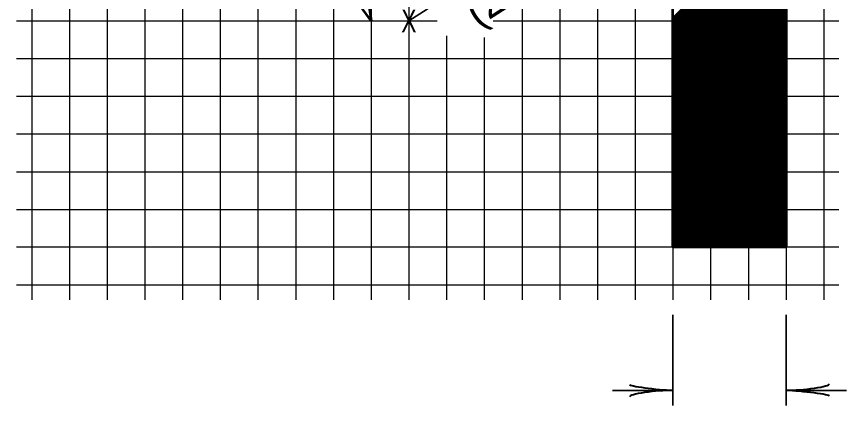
# Model space of a CAD drawing. Extents: x -66 to 614, y -59 to 381.
# Drawn here: x 175.6 to 230.6, y 130.6 to 156.4 of the extents above; entities that cross this region are included whole.
import ezdxf
from ezdxf.enums import TextEntityAlignment as Align

# ---------------------------------------------------------------- set-up
doc = ezdxf.new("R2010")
doc.units = 0
doc.layers.add('1', color=7, linetype='Continuous', lineweight=53)

msp = doc.modelspace()

# ---------------------------------------------------------------- linework, layer by layer
at = {"layer": '1', "lineweight": 25}
for p, q in [((176.579, 207.099), (176.579, 137.599)), ((179.079, 207.099), (179.079, 137.599)), ((181.579, 207.099), (181.579, 137.599)), ((184.079, 207.099), (184.079, 137.599)), ((186.579, 207.099), (186.579, 137.599)), ((189.079, 207.099), (189.079, 137.599)), ((191.579, 207.099), (191.579, 137.599)), ((194.079, 207.099), (194.079, 137.599)), ((196.579, 207.099), (196.579, 137.599)), ((199.079, 207.099), (199.079, 137.599)), ((216.579, 207.099), (216.579, 137.599)), ((219.079, 207.099), (219.079, 137.599)), ((221.579, 207.099), (221.579, 137.599)), ((224.079, 207.099), (224.079, 137.599)), ((226.579, 207.099), (226.579, 137.599)), ((229.079, 207.099), (229.079, 137.599)), ((201.579, 162.516), (201.579, 137.599)), ((214.079, 159.768), (214.079, 137.599)), ((211.579, 158.079), (211.579, 137.599)), ((209.079, 157.478), (209.079, 137.599)), ((175.579, 156.099), (199.079, 156.099)), ((199.079, 156.099), (201.579, 156.099)), ((201.579, 156.099), (203.445, 156.099)), ((207.175, 156.099), (230.079, 156.099)), ((204.079, 155.098), (204.079, 137.599)), ((206.579, 155), (206.579, 137.599)), ((175.579, 153.599), (230.079, 153.599)), ((175.579, 151.099), (230.079, 151.099)), ((175.579, 148.599), (230.079, 148.599)), ((175.579, 146.099), (230.079, 146.099)), ((175.579, 143.599), (230.079, 143.599)), ((230.079, 141.099), (175.579, 141.099)), ((175.579, 138.599), (230.079, 138.599))]:
    msp.add_line(p, q, dxfattribs=at)
at = {"layer": '1', "lineweight": 35}
for p, q in [((216.337, 165.591), (201.579, 156.099)), ((226.579, 163.599), (226.579, 141.099)), ((219.079, 136.599), (219.079, 130.599)), ((226.579, 136.599), (226.579, 130.599)), ((215.079, 131.599), (219.079, 131.599)), ((226.579, 131.599), (230.579, 131.599))]:
    msp.add_line(p, q, dxfattribs=at)
at = {"layer": '1'}
for p, q in [((219.077, 156.268), (226.573, 163.763)), ((219.079, 156.093), (226.579, 163.593)), ((219.079, 155.916), (226.579, 163.416)), ((219.079, 155.739), (226.579, 163.239)), ((219.079, 155.562), (226.579, 163.062)), ((219.079, 155.386), (226.579, 162.886)), ((219.079, 155.209), (226.579, 162.709)), ((219.079, 155.032), (226.579, 162.532)), ((219.079, 154.855), (226.579, 162.355)), ((219.079, 154.678), (226.579, 162.178)), ((219.079, 154.502), (226.579, 162.002)), ((219.079, 154.325), (226.579, 161.825)), ((219.079, 154.148), (226.579, 161.648)), ((219.079, 153.971), (226.579, 161.471)), ((219.079, 153.795), (226.579, 161.295)), ((219.079, 153.618), (226.579, 161.118)), ((219.079, 153.441), (226.579, 160.941)), ((219.079, 153.264), (226.579, 160.764)), ((219.079, 153.087), (226.579, 160.587)), ((219.079, 152.911), (226.579, 160.411)), ((219.079, 152.734), (226.579, 160.234)), ((219.079, 152.557), (226.579, 160.057)), ((219.079, 152.38), (226.579, 159.88)), ((219.079, 152.204), (226.579, 159.704)), ((219.079, 152.027), (226.579, 159.527)), ((219.079, 151.85), (226.579, 159.35)), ((219.079, 151.673), (226.579, 159.173)), ((219.079, 151.496), (226.579, 158.996)), ((219.079, 151.32), (226.579, 158.82)), ((219.079, 151.143), (226.579, 158.643)), ((219.079, 150.966), (226.579, 158.466)), ((219.079, 150.789), (226.579, 158.289)), ((219.079, 150.613), (226.579, 158.113)), ((219.079, 150.436), (226.579, 157.936)), ((219.079, 150.259), (226.579, 157.759)), ((219.079, 150.082), (226.579, 157.582)), ((219.079, 149.905), (226.579, 157.405)), ((219.079, 149.729), (226.579, 157.229)), ((219.079, 149.552), (226.579, 157.052)), ((219.079, 149.375), (226.579, 156.875)), ((198.942, 156.286), (199.038, 156.381)), ((199.017, 156.183), (199.06, 156.227)), ((219.079, 149.198), (226.579, 156.698)), ((219.079, 149.022), (226.579, 156.522)), ((219.079, 148.845), (226.579, 156.345)), ((219.079, 148.668), (226.579, 156.168)), ((219.079, 141.099), (219.079, 156.099)), ((219.079, 148.491), (226.579, 155.991)), ((219.079, 148.314), (226.579, 155.814)), ((219.079, 148.138), (226.579, 155.638)), ((219.079, 147.961), (226.579, 155.461)), ((219.079, 147.784), (226.579, 155.284)), ((219.079, 147.607), (226.579, 155.107)), ((219.079, 147.431), (226.579, 154.931)), ((219.079, 147.254), (226.579, 154.754)), ((219.079, 147.077), (226.579, 154.577)), ((219.079, 146.9), (226.579, 154.4)), ((219.079, 146.724), (226.579, 154.224)), ((219.079, 146.547), (226.579, 154.047)), ((219.079, 146.37), (226.579, 153.87)), ((219.079, 146.193), (226.579, 153.693)), ((219.079, 146.016), (226.579, 153.516)), ((219.079, 145.84), (226.579, 153.34)), ((219.079, 145.663), (226.579, 153.163)), ((219.079, 145.486), (226.579, 152.986)), ((219.079, 145.309), (226.579, 152.809)), ((219.079, 145.132), (226.579, 152.632)), ((219.079, 144.956), (226.579, 152.456)), ((219.079, 144.779), (226.579, 152.279)), ((219.079, 144.602), (226.579, 152.102)), ((219.079, 144.425), (226.579, 151.925)), ((219.079, 144.249), (226.579, 151.749)), ((219.079, 144.072), (226.579, 151.572)), ((219.079, 143.895), (226.579, 151.395)), ((219.079, 143.718), (226.579, 151.218)), ((219.079, 143.541), (226.579, 151.041)), ((219.079, 143.365), (226.579, 150.865)), ((219.079, 143.188), (226.579, 150.688)), ((219.079, 143.011), (226.579, 150.511)), ((219.079, 142.834), (226.579, 150.334)), ((219.079, 142.658), (226.579, 150.158)), ((219.079, 142.481), (226.579, 149.981)), ((219.079, 142.304), (226.579, 149.804)), ((219.079, 142.127), (226.579, 149.627)), ((219.079, 141.951), (226.579, 149.451)), ((219.079, 141.774), (226.579, 149.274)), ((219.079, 141.597), (226.579, 149.097)), ((219.079, 141.42), (226.579, 148.92)), ((219.079, 141.243), (226.579, 148.743)), ((219.111, 141.099), (226.579, 148.567)), ((219.287, 141.099), (226.579, 148.39)), ((219.464, 141.099), (226.579, 148.213)), ((219.641, 141.099), (226.579, 148.036)), ((219.818, 141.099), (226.579, 147.859)), ((219.994, 141.099), (226.579, 147.683)), ((220.171, 141.099), (226.579, 147.506)), ((220.348, 141.099), (226.579, 147.329)), ((220.525, 141.099), (226.579, 147.152)), ((220.701, 141.099), (226.579, 146.976)), ((220.878, 141.099), (226.579, 146.799)), ((221.055, 141.099), (226.579, 146.622)), ((221.232, 141.099), (226.579, 146.445)), ((221.409, 141.099), (226.579, 146.268)), ((221.585, 141.099), (226.579, 146.092)), ((221.762, 141.099), (226.579, 145.915)), ((221.939, 141.099), (226.579, 145.738)), ((222.116, 141.099), (226.579, 145.561)), ((222.292, 141.099), (226.579, 145.385)), ((222.469, 141.099), (226.579, 145.208)), ((222.646, 141.099), (226.579, 145.031)), ((222.823, 141.099), (226.579, 144.854)), ((223, 141.099), (226.579, 144.678)), ((223.176, 141.099), (226.579, 144.501)), ((223.353, 141.099), (226.579, 144.324)), ((223.53, 141.099), (226.579, 144.147)), ((223.707, 141.099), (226.579, 143.97)), ((223.883, 141.099), (226.579, 143.794)), ((224.06, 141.099), (226.579, 143.617)), ((224.237, 141.099), (226.579, 143.44)), ((224.414, 141.099), (226.579, 143.263)), ((224.591, 141.099), (226.579, 143.087)), ((224.767, 141.099), (226.579, 142.91)), ((224.944, 141.099), (226.579, 142.733)), ((225.121, 141.099), (226.579, 142.556)), ((225.298, 141.099), (226.579, 142.379)), ((225.475, 141.099), (226.579, 142.203)), ((225.651, 141.099), (226.579, 142.026)), ((225.828, 141.099), (226.579, 141.849)), ((226.005, 141.099), (226.579, 141.672)), ((226.182, 141.099), (226.579, 141.496)), ((226.358, 141.099), (226.579, 141.319)), ((226.535, 141.099), (226.579, 141.142))]:
    msp.add_line(p, q, dxfattribs=at)
for points in [[(204.079, 173.599), (196.579, 173.599), (199.079, 156.099), (179.079, 183.599)], [(226.579, 163.599), (226.579, 141.099), (219.079, 141.099), (219.079, 156.099)]]:
    msp.add_lwpolyline(points, dxfattribs=at)
msp.add_arc((201.418, 156.14), 17.66, 359.8661, 64.8424, dxfattribs=at)
at = {"layer": '1', "lineweight": 40}
for centre, major_axis, ratio, start_param, end_param in [((227.67, 131.875), (-1.786, -0.156), 0.122415, 0.896353, 3.141593), ((227.67, 131.875), (-1.786, -0.156), 0.122415, 0.896353, 3.141593), ((217.987, 131.322), (1.786, 0.156), 0.122415, 0.896353, 3.141593), ((217.987, 131.322), (1.786, 0.156), 0.122415, 0.896353, 3.141593), ((217.958, 131.81), (1.756, -0.176), 0.07063, 3.140715, 5.41811), ((217.958, 131.81), (1.756, -0.176), 0.07063, 3.140715, 5.41811), ((227.699, 131.387), (-1.756, 0.176), 0.07063, 3.140715, 5.41811), ((227.699, 131.387), (-1.756, 0.176), 0.07063, 3.140715, 5.41811)]:
    msp.add_ellipse(centre, major_axis=major_axis, ratio=ratio, start_param=start_param, end_param=end_param, dxfattribs=at)

# ---------------------------------------------------------------- texts
at = {"layer": '1'}
msp.add_text('(2\'-7 1/2")', height=2, rotation=32.748, dxfattribs=at).set_placement((210.991, 158.784), align=Align.CENTER)
at = {"layer": '1', "width": 0.75}
msp.add_text('X', height=1.5, dxfattribs=at).set_placement((201.579, 155.349), align=Align.CENTER)

doc.saveas('drawing.dxf')
